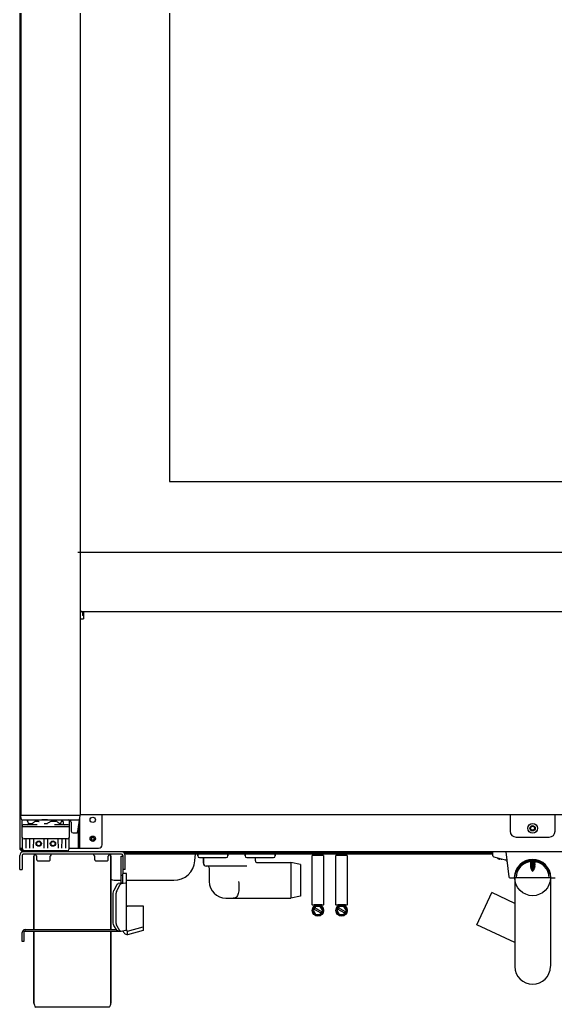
# Model space of a CAD drawing. Header units: millimetres. Extents: x 900 to 7803, y 2935 to 8583.
# Drawn here: x 4609 to 5061, y 4954 to 5789 of the extents above; entities that cross this region are included whole.
import ezdxf

# ---------------------------------------------------------------- set-up
doc = ezdxf.new("R2010")
doc.units = ezdxf.units.MM
doc.header["$LTSCALE"] = 676.148
doc.layers.get('0').update_dxf_attribs({"linetype": 'CONTINUOUS'})
for name, color, linetype in [('02___PRT_ALL_AXES', 7, 'CONTINUOUS'), ('ASSI', 7, 'CONTINUOUS'), ('GEOM', 7, 'CONTINUOUS')]:
    doc.layers.add(name, color=color, linetype=linetype)

msp = doc.modelspace()

# ---------------------------------------------------------------- linework, layer by layer
at = {"color": 7, "linetype": 'Continuous'}
for p, q in [((4609.52, 6751.53), (4609.52, 5116.53)), ((4659.52, 6583.53), (4659.52, 5116.53)), ((4735.02, 6584.53), (4735.02, 5398.53)), ((4735.02, 5398.53), (5342.02, 5398.53)), ((4659.52, 5291.03), (4660.02, 5291.03)), ((4660.07, 5289.23), (4659.52, 5289.23)), ((4661.02, 5288.53), (4661.02, 5287.73)), ((4609.52, 5116.53), (4659.52, 5116.53)), ((4609.57, 5113.51), (4609.52, 5116.33)), ((4657.59, 5102.82), (4659.49, 5116.3)), ((5022.52, 5117.03), (5022.52, 5103.03)), ((5060.52, 5103.03), (5060.52, 5117.03)), ((4610.85, 5088.1), (4610.52, 5107.03)), ((4610.57, 5112.53), (4658.09, 5112.53)), ((4615, 5111.67), (4615.02, 5111.65)), ((4615.01, 5111.66), (4615.01, 5111.67)), ((4615.02, 5111.65), (4615.07, 5111.55)), ((4615.07, 5111.55), (4615.13, 5111.38)), ((4615.13, 5111.38), (4615.17, 5111.28)), ((4615.17, 5111.28), (4615.28, 5110.97)), ((4615.28, 5110.98), (4615.46, 5110.54)), ((4615.46, 5110.55), (4615.6, 5110.24)), ((4615.6, 5110.23), (4615.81, 5109.91)), ((4615.77, 5109.97), (4615.77, 5109.53)), ((4616.57, 5109.53), (4618.51, 5109.53)), ((4621.28, 5111.53), (4623.57, 5111.53)), ((4623.57, 5111.53), (4623.99, 5111.5)), ((4623.99, 5111.5), (4624.58, 5111.32)), ((4624.58, 5111.32), (4624.99, 5111.11)), ((4629.05, 5109.53), (4630.84, 5109.53)), ((4630.84, 5109.53), (4631.34, 5109.57)), ((4633.93, 5111.03), (4634.36, 5111.28)), ((4634.36, 5111.28), (4634.99, 5111.48)), ((4634.99, 5111.48), (4635.47, 5111.53)), ((4635.47, 5111.53), (4636.19, 5111.53)), ((4642.46, 5109.53), (4642.86, 5109.62)), ((4643.44, 5110.24), (4643.58, 5110.54)), ((4643.87, 5111.28), (4643.9, 5111.38)), ((4643.9, 5111.38), (4643.97, 5111.55)), ((4643.97, 5111.55), (4644.02, 5111.65)), ((4644.02, 5111.65), (4644.03, 5111.67)), ((4645.27, 5111.03), (4645.27, 5109.53)), ((4650.19, 5088.1), (4650.52, 5107.03)), ((4651.86, 5110.57), (4651.99, 5103.01)), ((4653.49, 5101.53), (4656.11, 5101.53)), ((5027.52, 5098.03), (5055.52, 5098.03)), ((4648.86, 5096.53), (4612.18, 5096.53)), ((4613.71, 5096.04), (4613.58, 5088.78)), ((4617.15, 5088.78), (4617.03, 5096.04)), ((4620.01, 5096.04), (4619.88, 5088.78)), ((4629.15, 5088.78), (4629.03, 5096.04)), ((4632.01, 5096.04), (4631.88, 5088.78)), ((4641.15, 5088.78), (4641.03, 5096.04)), ((4644.01, 5096.04), (4643.88, 5088.78)), ((4647.45, 5088.78), (4647.33, 5096.04)), ((4648.68, 5086.53), (4612.35, 5086.53)), ((4622.07, 5082.69), (4622.07, 5083.53)), ((4634.97, 5082.69), (4634.97, 5083.53)), ((4671.07, 5082.69), (4671.07, 5083.53)), ((4683.97, 5082.69), (4683.97, 5083.53)), ((4855.52, 5040.68), (4855.52, 5082.38)), ((4864.87, 5082.53), (4855.67, 5082.53)), ((4865.02, 5082.38), (4865.02, 5040.68)), ((4875.52, 5040.68), (4875.52, 5082.38)), ((4884.87, 5082.53), (4875.67, 5082.53)), ((4885.02, 5082.38), (4885.02, 5040.68)), ((5012.22, 5080.05), (5012.22, 5080.09)), ((5013.59, 5079.53), (5013.61, 5079.53)), ((5014.02, 5079.54), (5014.02, 5079.92)), ((5015.02, 5079.66), (5015.02, 5079.54)), ((5015.45, 5079.53), (5015.48, 5079.53)), ((4857.06, 5040.53), (4855.67, 5040.53)), ((4858.27, 5039.5), (4856.27, 5036.03)), ((4863.48, 5040.92), (4857.06, 5040.92)), ((4857.06, 5040.92), (4857.06, 5039.53)), ((4862.27, 5039.5), (4858.27, 5039.5)), ((4864.27, 5036.03), (4862.27, 5039.5)), ((4863.48, 5039.53), (4863.48, 5040.92)), ((4864.87, 5040.53), (4863.48, 5040.53)), ((4877.06, 5040.53), (4875.67, 5040.53)), ((4878.27, 5039.5), (4876.27, 5036.03)), ((4883.48, 5040.92), (4877.06, 5040.92)), ((4877.06, 5040.92), (4877.06, 5039.53)), ((4882.27, 5039.5), (4878.27, 5039.5)), ((4884.27, 5036.03), (4882.27, 5039.5)), ((4883.48, 5039.53), (4883.48, 5040.92)), ((4884.87, 5040.53), (4883.48, 5040.53)), ((4856.27, 5036.03), (4858.27, 5032.57)), ((4862.92, 5033.69), (4856.92, 5037.16)), ((4863.62, 5034.91), (4857.62, 5038.37)), ((4858.27, 5032.57), (4862.27, 5032.57)), ((4862.27, 5032.57), (4864.27, 5036.03)), ((4876.27, 5036.03), (4878.27, 5032.57)), ((4882.92, 5033.69), (4876.92, 5037.16)), ((4883.62, 5034.91), (4877.62, 5038.37)), ((4878.27, 5032.57), (4882.27, 5032.57)), ((4882.27, 5032.57), (4884.27, 5036.03))]:
    msp.add_line(p, q, dxfattribs=at)
at = {"color": 2}
msp.add_line((5420.65, 5338.53), (4657.42, 5338.53), dxfattribs=at)
at = {"linetype": 'Continuous'}
msp.add_line((4610.52, 5088.63), (4610.52, 5087.53), dxfattribs=at)
at = {"color": 7, "linetype": 'Continuous'}
for points in [[(4615.81, 5109.91), (4616.17, 5109.62), (4616.57, 5109.53)], [(4631.34, 5109.57), (4632.04, 5109.79), (4632.5, 5110.04)], [(4632.5, 5110.04), (4632.92, 5110.33), (4633.51, 5110.73), (4633.93, 5111.03)], [(4642.86, 5109.62), (4643.22, 5109.9), (4643.44, 5110.23)], [(4643.58, 5110.54), (4643.75, 5110.97), (4643.87, 5111.28)], [(4657.55, 5102.63), (4657.57, 5102.68), (4657.59, 5102.82)]]:
    msp.add_lwpolyline(points, dxfattribs=at)
for centre, radius in [((4860.27, 5036.03), 4.75), ((4860.27, 5036.03), 4.5), ((4880.27, 5036.03), 4.75), ((4880.27, 5036.03), 4.5)]:
    msp.add_circle(centre, radius, dxfattribs=at)
for centre, radius, start, end in [((4609.72, 5116.33), 0.2, 90.01942, 180.99966), ((4659.29, 5116.33), 0.2, 352, 90.00003), ((4610.57, 5113.53), 1, 181, 270), ((4615.27, 5112.32), 0.5, 157.48891, 180), ((4615.27, 5112.03), 0.5, 181.90388, 243.23854), ((4643.77, 5112.03), 0.5, 296.76044, 358.096), ((4643.77, 5112.32), 0.5, 0, 22.50109), ((4649.86, 5110.53), 2, 1, 90.00026), ((4658.09, 5113.53), 1, 270.00261, 352.00036), ((4612.18, 5098.03), 1.5, 181, 270), ((4648.86, 5098.03), 1.5, 270, 359), ((4653.49, 5103.03), 1.5, 181, 270), ((4656.11, 5103.03), 1.5, 270.00054, 335.8023), ((5027.52, 5103.03), 5, 180, 270), ((5055.52, 5103.03), 5, 270, 360), ((4614.21, 5096.03), 0.5, 90, 179.00001), ((4616.53, 5096.03), 0.5, 1, 90), ((4620.51, 5096.03), 0.5, 90, 179.00001), ((4628.53, 5096.03), 0.5, 1, 90), ((4632.51, 5096.03), 0.5, 90, 179.00001), ((4640.53, 5096.03), 0.5, 1, 90), ((4644.51, 5096.03), 0.5, 90, 179.00001), ((4646.83, 5096.03), 0.5, 1, 90), ((4855.67, 5082.38), 0.15, 90, 180), ((4864.87, 5082.38), 0.15, 0, 90), ((4875.67, 5082.38), 0.15, 90, 180), ((4884.87, 5082.38), 0.15, 0, 90), ((5014.72, 5084.15), 4.8, 228.37979, 238.62729), ((5014.71, 5084.14), 4.75, 238.46592, 241.0313), ((5014.7, 5084.13), 4.75, 241.03163, 241.99262), ((5014.7, 5084.13), 4.75, 241.99259, 243.31875), ((5014.7, 5084.13), 4.74, 243.3188, 244.45978), ((5014.7, 5084.13), 4.74, 244.45979, 245.42782), ((5014.7, 5084.12), 4.73, 245.4278, 246.68253), ((5014.69, 5084.12), 4.73, 246.68262, 247.45262), ((5014.69, 5084.11), 4.72, 247.45244, 248.99746), ((5014.69, 5084.1), 4.72, 248.99774, 249.4819), ((5014.68, 5084.09), 4.7, 249.48126, 251.53441), ((5014.68, 5084.07), 4.68, 251.53495, 252.62273), ((5014.67, 5084.06), 4.67, 252.62279, 253.60512), ((5014.67, 5084.03), 4.64, 253.60363, 255.68242), ((5013.77, 5081.53), 2.01, 262.72591, 264.7415), ((5013.77, 5081.49), 1.97, 265.39839, 266.78335), ((5013.77, 5081.48), 1.96, 266.78408, 267.62353), ((5013.77, 5081.47), 1.96, 267.62334, 268.84551), ((5013.77, 5081.47), 1.95, 268.84585, 270.92584), ((5013.77, 5081.47), 1.95, 270.92609, 271.9964), ((5013.77, 5081.48), 1.96, 271.9964, 273.02281), ((5013.77, 5081.49), 1.97, 273.02327, 274.28605), ((5013.77, 5081.5), 1.98, 274.28564, 275.13722), ((5013.76, 5081.52), 2.01, 275.14015, 277.27441), ((5015.27, 5081.52), 2.01, 262.72561, 264.85983), ((5015.27, 5081.5), 1.98, 264.86273, 265.7144), ((5015.27, 5081.49), 1.97, 265.71401, 266.97666), ((5015.27, 5081.48), 1.96, 266.97713, 268.00368), ((5015.27, 5081.47), 1.95, 268.00368, 269.07383), ((5015.27, 5081.47), 1.95, 269.07408, 271.15408), ((5015.27, 5081.47), 1.95, 271.15443, 272.37672), ((5015.27, 5081.48), 1.96, 272.37651, 273.21588), ((5015.27, 5081.49), 1.97, 273.21662, 274.60163), ((5015.27, 5081.5), 1.98, 274.60089, 275.25577), ((4855.67, 5040.68), 0.15, 180, 270), ((4864.87, 5040.68), 0.15, 270, 360), ((4875.67, 5040.68), 0.15, 180, 270), ((4884.87, 5040.68), 0.15, 270, 360)]:
    msp.add_arc(centre, radius, start, end, dxfattribs=at)
for centre, major_axis, start_param, end_param in [((4612.35, 5088.12), (-0.03, 1.59), 1.570796, 3.125156), ((4648.69, 5088.12), (0.03, 1.59), -3.125156, -1.570796)]:
    msp.add_ellipse(centre, major_axis=major_axis, ratio=0.941726, start_param=start_param, end_param=end_param, dxfattribs=at)
msp.add_open_spline([(4624.56, 5112.53), (4626.22, 5112.53), (4629.52, 5113.52), (4632.81, 5112.53), (4634.47, 5112.53)], degree=3, knots=[0, 0, 0, 0, 0.500004, 1, 1, 1, 1], dxfattribs=at)
at = {"layer": '02___PRT_ALL_AXES', "color": 7, "linetype": 'Continuous'}
for p, q in [((4614.77, 5112.03), (4614.77, 5112.32)), ((4644.27, 5112.03), (4644.27, 5112.32))]:
    msp.add_line(p, q, dxfattribs=at)
at = {"layer": 'ASSI', "color": 7, "linetype": 'Continuous'}
for p, q in [((4620.52, 5019.93), (4620.52, 5082.03)), ((4685.52, 5019.93), (4685.52, 5082.03)), ((4758.77, 5084.03), (4758.77, 5082.28)), ((4760.52, 5085.53), (4760.52, 5085.03)), ((4782.52, 5085.53), (4782.52, 5085.03)), ((4784.27, 5084.03), (4784.27, 5082.28)), ((4798.77, 5084.03), (4798.77, 5082.28)), ((4800.52, 5085.53), (4800.52, 5085.03)), ((4822.52, 5085.53), (4822.52, 5085.03)), ((4824.27, 5084.03), (4824.27, 5082.28)), ((4763.52, 5076.03), (4763.52, 5080.78)), ((4807.52, 5078.03), (4807.52, 5080.78)), ((5039.92, 5078.74), (5039.92, 5078.45)), ((5039.92, 5077.34), (5039.92, 5076.62)), ((5039.92, 5075.94), (5039.92, 5075.22)), ((5039.92, 5074.54), (5039.92, 5073.82)), ((5039.92, 5073.14), (5039.92, 5072.61)), ((5043.12, 5078.74), (5043.12, 5078.45)), ((5043.12, 5077.34), (5043.12, 5076.62)), ((5043.12, 5075.94), (5043.12, 5075.22)), ((5043.12, 5074.54), (5043.12, 5073.82)), ((5043.12, 5073.14), (5043.12, 5072.61)), ((4768.52, 5072.03), (4768.52, 5060.53)), ((4994.4, 5023.95), (5007.07, 5051.14)), ((5026.52, 5042.08), (5007.07, 5051.14)), ((5026.52, 5008.98), (4994.4, 5023.95)), ((4620.52, 4957.82), (4620.52, 5018.43)), ((4685.52, 4957.82), (4685.52, 5018.43)), ((4684.05, 4954.29), (4621.98, 4954.29))]:
    msp.add_line(p, q, dxfattribs=at)
for centre in [(4670.12, 5112.63), (5041.52, 5105.53), (4670.12, 5096.63)]:
    msp.add_circle(centre, 2.25, dxfattribs=at)
at = {"layer": 'ASSI', "linetype": 'Continuous'}
for centre, radius in [((5041.52, 5105.53), 1.65), ((4670.12, 5096.63), 2.1), ((4670.12, 5096.63), 1.25), ((4624.52, 5092.53), 1.75), ((4636.52, 5092.53), 1.75)]:
    msp.add_circle(centre, radius, dxfattribs=at)
at = {"layer": 'ASSI', "color": 7, "linetype": 'Continuous'}
for centre, radius, start, end in [((5014.72, 5084.15), 4.8, 228.17912, 238.62729), ((4625.52, 4957.82), 5, 180, 225), ((4680.52, 4957.82), 5, 315, 360)]:
    msp.add_arc(centre, radius, start, end, dxfattribs=at)
at = {"layer": 'GEOM', "linetype": 'Continuous'}
for p, q in [((4608.52, 6750.93), (4608.52, 5088.63)), ((4659.77, 5282.53), (4662.27, 5282.53)), ((4659.77, 5117.03), (4659.77, 5282.53)), ((4662.27, 5286.23), (4661.42, 5286.23)), ((4662.27, 5285.23), (4661.42, 5285.23)), ((4662.27, 5288.53), (4662.27, 5282.53)), ((4659.77, 5117.03), (5417.27, 5117.03)), ((4658.12, 5088.63), (4658.12, 5106.57)), ((4608.52, 5088.63), (4610.84, 5088.63)), ((4608.52, 5070.53), (4608.52, 5082.53)), ((4610.52, 5087.53), (4610.52, 5085.53)), ((5472.52, 5085.53), (4610.52, 5085.53)), ((4650.2, 5088.63), (4658.12, 5088.63)), ((4697.06, 5084.03), (5008.02, 5084.03)), ((4697.52, 5070.53), (4697.52, 5082.53)), ((4695.52, 5078.93), (4695.52, 5067.78)), ((4695.52, 5059.51), (4695.52, 5067.36)), ((4690.39, 5057.63), (4687.96, 5052.96)), ((4695.34, 5059.43), (4691.61, 5058.73)), ((4687.46, 5025.24), (4687.46, 5050.77)), ((4690.39, 5019.49), (4687.96, 5023.23)), ((4612.02, 5017.43), (4612.02, 5009.93)), ((4613.02, 5018.43), (4693.02, 5018.43)), ((4712.74, 5019.25), (4699.52, 5015.5))]:
    msp.add_line(p, q, dxfattribs=at)
at = {"layer": 'GEOM', "color": 7, "linetype": 'Continuous'}
for p, q in [((4661.02, 5288.53), (5416.02, 5288.53)), ((4661.42, 5287.73), (4662.27, 5287.73)), ((4661.42, 5287.73), (4661.42, 5286.23)), ((4661.42, 5286.03), (4661.42, 5285.23)), ((4659.52, 5208.63), (4659.77, 5208.63)), ((4659.77, 5177.78), (4659.52, 5177.78)), ((4659.77, 5117.78), (4659.52, 5117.78)), ((4678.12, 5091.63), (4678.12, 5117.03)), ((4610.52, 5107.03), (4610.54, 5112.53)), ((4610.52, 5107.03), (4650.52, 5107.03)), ((4623.3, 5108.53), (4611.52, 5108.53)), ((4617.89, 5109.53), (4618.98, 5109.53)), ((4619.18, 5109.56), (4618.98, 5109.53)), ((4619.49, 5109.72), (4619.18, 5109.56)), ((4619.69, 5109.89), (4619.49, 5109.72)), ((4622.16, 5111.53), (4621.69, 5111.47)), ((4629.26, 5109.53), (4631.99, 5109.53)), ((4636.19, 5111.53), (4638.88, 5111.53)), ((4649.52, 5108.53), (4637.74, 5108.53)), ((4640.47, 5110.72), (4640.09, 5111.07)), ((4641.54, 5109.73), (4641.35, 5109.89)), ((4643.53, 5109.53), (4642.06, 5109.53)), ((4643.96, 5111.53), (4644.77, 5111.53)), ((4650.52, 5107.03), (4650.5, 5112.41)), ((4659.12, 5088.63), (4659.12, 5113.69)), ((4610.52, 5082.53), (4610.52, 5070.53)), ((4694.52, 5083.53), (4611.52, 5083.53)), ((4620.52, 5082.03), (4620.52, 5019.93)), ((4622.07, 5082.69), (4622.07, 5083.53)), ((4622.75, 5082.13), (4622.76, 5082.12)), ((4622.82, 5078.76), (4622.82, 5081.87)), ((4634.21, 5078.76), (4634.21, 5081.87)), ((4634.48, 5082.32), (4634.51, 5082.33)), ((4634.51, 5082.33), (4634.52, 5082.34)), ((4634.52, 5082.34), (4634.82, 5082.46)), ((4634.97, 5082.69), (4634.97, 5083.53)), ((4658.12, 5088.63), (4675.12, 5088.63)), ((4671.07, 5082.69), (4671.07, 5083.53)), ((4671.75, 5082.13), (4671.76, 5082.12)), ((4671.82, 5078.76), (4671.82, 5081.87)), ((4683.21, 5078.76), (4683.21, 5081.87)), ((4683.48, 5082.32), (4683.51, 5082.33)), ((4683.51, 5082.33), (4683.52, 5082.34)), ((4683.52, 5082.34), (4683.82, 5082.46)), ((4683.97, 5082.69), (4683.97, 5083.53)), ((4685.52, 5082.03), (4685.52, 5019.93)), ((4694.02, 5081.93), (4695.52, 5081.93)), ((4694.02, 5059.19), (4694.02, 5081.93)), ((4695.52, 5082.53), (4695.52, 5078.93)), ((4696.07, 5085.03), (5008.02, 5085.03)), ((4705.52, 5085.03), (4705.52, 5084.03)), ((4756.46, 5077.96), (4756.99, 5084.03)), ((4758.77, 5082.28), (4758.77, 5084.03)), ((4784.27, 5082.28), (4784.27, 5084.03)), ((4798.77, 5082.28), (4798.77, 5084.03)), ((4824.27, 5082.28), (4824.27, 5084.03)), ((5008.02, 5082.3), (5008.02, 5085.53)), ((5008.76, 5081.33), (5018.52, 5078.72)), ((5019.02, 5085.53), (5021.42, 5064.42)), ((4623.57, 5077.9), (4622.9, 5078.58)), ((4633.29, 5077.83), (4623.75, 5077.83)), ((4633.47, 5077.9), (4634.14, 5078.58)), ((4672.57, 5077.9), (4671.9, 5078.58)), ((4682.29, 5077.83), (4672.75, 5077.83)), ((4682.47, 5077.9), (4683.14, 5078.58)), ((4760.27, 5080.78), (4782.77, 5080.78)), ((4763.52, 5080.78), (4763.52, 5076.03)), ((4800.29, 5073.53), (4766.02, 5073.53)), ((4800.27, 5080.78), (4822.77, 5080.78)), ((4807.52, 5078.03), (4807.52, 5080.78)), ((4809.02, 5076.53), (4837.52, 5076.53)), ((4845.52, 5074.78), (4837.52, 5076.53)), ((4837.52, 5076.53), (4837.52, 5046.53)), ((4845.52, 5074.78), (4845.52, 5048.28)), ((5039.92, 5076.62), (5039.42, 5076.33)), ((5039.42, 5076.33), (5043.62, 5076.33)), ((5039.42, 5076.33), (5039.42, 5076.23)), ((5039.42, 5076.23), (5043.62, 5076.23)), ((5039.42, 5076.23), (5039.92, 5075.94)), ((5039.92, 5075.22), (5039.42, 5074.93)), ((5039.42, 5074.93), (5043.62, 5074.93)), ((5039.42, 5074.93), (5039.42, 5074.83)), ((5039.42, 5074.83), (5043.62, 5074.83)), ((5039.42, 5074.83), (5039.92, 5074.54)), ((5039.92, 5073.82), (5039.42, 5073.53)), ((5039.42, 5073.53), (5043.62, 5073.53)), ((5039.42, 5073.53), (5039.42, 5073.43)), ((5039.42, 5073.43), (5043.62, 5073.43)), ((5039.42, 5073.43), (5039.92, 5073.14)), ((5039.62, 5078.91), (5039.92, 5078.74)), ((5043.12, 5078.74), (5039.92, 5078.74)), ((5043.12, 5077.34), (5039.92, 5077.34)), ((5043.12, 5076.62), (5039.92, 5076.62)), ((5043.12, 5075.94), (5039.92, 5075.94)), ((5043.12, 5075.22), (5039.92, 5075.22)), ((5043.12, 5074.54), (5039.92, 5074.54)), ((5043.12, 5073.82), (5039.92, 5073.82)), ((5043.12, 5073.14), (5039.92, 5073.14)), ((5043.42, 5078.91), (5043.12, 5078.74)), ((5043.12, 5076.62), (5043.62, 5076.33)), ((5043.62, 5076.23), (5043.12, 5075.94)), ((5043.12, 5075.22), (5043.62, 5074.93)), ((5043.62, 5074.83), (5043.12, 5074.54)), ((5043.12, 5073.82), (5043.62, 5073.53)), ((5043.62, 5073.43), (5043.12, 5073.14)), ((5043.62, 5076.33), (5043.62, 5076.23)), ((5043.62, 5074.93), (5043.62, 5074.83)), ((5043.62, 5073.53), (5043.62, 5073.43)), ((4608.52, 5070.53), (4610.52, 5070.53)), ((4694.02, 5065.93), (4695.52, 5065.93)), ((4697.52, 5070.53), (4695.52, 5070.53)), ((4698.52, 5067.36), (4695.52, 5067.36)), ((4698.52, 5019.63), (4698.52, 5067.36)), ((5039.99, 5072.29), (5039.71, 5072.13)), ((5039.71, 5072.13), (5043.32, 5072.13)), ((5039.71, 5072.13), (5039.71, 5072.03)), ((5039.71, 5072.03), (5043.32, 5072.03)), ((5040.18, 5071.76), (5039.71, 5072.03)), ((5039.92, 5072.61), (5039.96, 5072.35)), ((5039.96, 5072.35), (5039.99, 5072.29)), ((5039.99, 5072.29), (5043.05, 5072.29)), ((5042.86, 5071.76), (5040.18, 5071.76)), ((5040.18, 5071.76), (5040.51, 5070.84)), ((5040.51, 5070.84), (5040.32, 5070.73)), ((5040.32, 5070.73), (5042.71, 5070.73)), ((5040.32, 5070.73), (5040.32, 5070.63)), ((5040.32, 5070.63), (5042.71, 5070.63)), ((5040.66, 5070.44), (5040.32, 5070.63)), ((5040.51, 5070.84), (5042.52, 5070.84)), ((5042.38, 5070.44), (5040.66, 5070.44)), ((5040.66, 5070.44), (5040.91, 5069.76)), ((5042.38, 5070.44), (5042.13, 5069.76)), ((5042.71, 5070.63), (5042.38, 5070.44)), ((5042.86, 5071.76), (5042.52, 5070.84)), ((5042.71, 5070.73), (5042.52, 5070.84)), ((5042.71, 5070.73), (5042.71, 5070.63)), ((5043.32, 5072.03), (5042.86, 5071.76)), ((5043.07, 5072.35), (5043.05, 5072.29)), ((5043.32, 5072.13), (5043.05, 5072.29)), ((5043.12, 5072.61), (5043.07, 5072.35)), ((5043.32, 5072.13), (5043.32, 5072.03)), ((4692.85, 5057.4), (4690.42, 5052.74)), ((4691.07, 5061.53), (4694.02, 5061.53)), ((4697.79, 5059.21), (4694.07, 5058.5)), ((4698.52, 5061.53), (4738.52, 5061.53)), ((5022.41, 5063.53), (5025.53, 5063.53)), ((5056.52, 5063.53), (5026.52, 5063.53)), ((5026.52, 5063.53), (5026.52, 4989.07)), ((5056.52, 5063.53), (5056.52, 4989.07)), ((5057.51, 5063.53), (5060.63, 5063.53)), ((4689.91, 5025.01), (4689.91, 5050.54)), ((4845.52, 5048.28), (4837.52, 5046.53)), ((4698.91, 5039.84), (4699.09, 5039.72)), ((4698.91, 5039.76), (4699.09, 5039.65)), ((4699.09, 5039.72), (4699.3, 5039.65)), ((4699.09, 5039.65), (4699.3, 5039.58)), ((4713.02, 5039.63), (4699.16, 5039.63)), ((4699.3, 5039.65), (4699.52, 5039.63)), ((4699.3, 5039.58), (4699.52, 5039.56)), ((4713.02, 5019.41), (4713.02, 5039.63)), ((4782.52, 5046.53), (4837.52, 5046.53)), ((4690.42, 5023.01), (4692.85, 5019.26)), ((4610.52, 5009.93), (4610.52, 5017.43)), ((4613.02, 5019.93), (4690.11, 5019.93)), ((4613.02, 5018.43), (4613.02, 5019.93)), ((4620.52, 5018.43), (4620.52, 4957.82)), ((4685.52, 5018.43), (4685.52, 4957.82)), ((4690.52, 5019.35), (4690.52, 5018.43)), ((4693.79, 5018.61), (4691.33, 5018.83)), ((4693.79, 5018.61), (4694.07, 5018.62)), ((4694.07, 5018.62), (4697.79, 5019.32)), ((4699.52, 5018.47), (4712.74, 5022.22)), ((4699.52, 5015.5), (4699.52, 5018.8)), ((4612.02, 5009.93), (4610.52, 5009.93))]:
    msp.add_line(p, q, dxfattribs=at)
for points in [[(4620.95, 5111.07), (4620.55, 5110.71), (4620.05, 5110.24), (4619.69, 5109.89)], [(4621.69, 5111.47), (4621.21, 5111.26), (4620.95, 5111.07)], [(4640.09, 5111.07), (4639.82, 5111.27), (4639.35, 5111.47), (4638.88, 5111.53)], [(4641.35, 5109.89), (4640.98, 5110.25), (4640.47, 5110.72)], [(4642.06, 5109.53), (4641.85, 5109.57), (4641.54, 5109.73)], [(4622.22, 5082.46), (4622.53, 5082.33), (4622.55, 5082.32), (4622.57, 5082.31), (4622.59, 5082.3), (4622.61, 5082.28), (4622.63, 5082.27), (4622.65, 5082.25), (4622.67, 5082.23)], [(4622.55, 5082.32), (4622.57, 5082.31), (4622.59, 5082.3), (4622.61, 5082.29), (4622.63, 5082.27), (4622.64, 5082.26), (4622.66, 5082.24), (4622.68, 5082.22), (4622.7, 5082.2), (4622.72, 5082.18), (4622.73, 5082.16)], [(4622.67, 5082.23), (4622.69, 5082.21), (4622.71, 5082.19), (4622.73, 5082.16), (4622.75, 5082.13)], [(4634.28, 5082.12), (4634.3, 5082.16), (4634.33, 5082.19), (4634.35, 5082.22)], [(4634.3, 5082.15), (4634.32, 5082.18), (4634.34, 5082.2), (4634.36, 5082.23), (4634.39, 5082.25), (4634.41, 5082.27), (4634.44, 5082.29), (4634.46, 5082.31), (4634.49, 5082.32), (4634.51, 5082.33)], [(4634.35, 5082.22), (4634.38, 5082.24), (4634.4, 5082.27), (4634.43, 5082.28), (4634.45, 5082.3), (4634.48, 5082.32)], [(4671.22, 5082.46), (4671.53, 5082.33), (4671.55, 5082.32), (4671.57, 5082.31), (4671.59, 5082.3), (4671.61, 5082.28), (4671.63, 5082.27), (4671.65, 5082.25), (4671.67, 5082.23)], [(4671.55, 5082.32), (4671.57, 5082.31), (4671.59, 5082.3), (4671.61, 5082.29), (4671.63, 5082.27), (4671.64, 5082.26), (4671.66, 5082.24), (4671.68, 5082.22), (4671.7, 5082.2), (4671.72, 5082.18), (4671.73, 5082.16)], [(4671.67, 5082.23), (4671.69, 5082.21), (4671.71, 5082.19), (4671.73, 5082.16), (4671.75, 5082.13)], [(4683.28, 5082.12), (4683.3, 5082.16), (4683.33, 5082.19), (4683.35, 5082.22)], [(4683.3, 5082.15), (4683.32, 5082.18), (4683.34, 5082.2), (4683.36, 5082.23), (4683.39, 5082.25), (4683.41, 5082.27), (4683.44, 5082.29), (4683.46, 5082.31), (4683.49, 5082.32), (4683.51, 5082.33)], [(4683.35, 5082.22), (4683.38, 5082.24), (4683.4, 5082.27), (4683.43, 5082.28), (4683.45, 5082.3), (4683.48, 5082.32)]]:
    msp.add_lwpolyline(points, dxfattribs=at)
at = {"layer": 'GEOM', "linetype": 'Continuous'}
msp.add_lwpolyline([(4695.52, 5059.51), (4695.5, 5059.48), (4695.44, 5059.46), (4695.34, 5059.43)], dxfattribs=at)
at = {"layer": 'GEOM', "color": 7, "linetype": 'Continuous'}
for centre, radius in [((5041.52, 5105.53), 4.12), ((4624.52, 5092.53), 2.25), ((4636.52, 5092.53), 2.25), ((5041.52, 5063.53), 15)]:
    msp.add_circle(centre, radius, dxfattribs=at)
for centre, radius, start, end in [((4661.02, 5289.53), 1, 180, 270), ((4611.52, 5107.53), 1, 90, 179.8), ((4614.77, 5109.53), 1, 270.00009, 360), ((4644.77, 5111.03), 0.5, 0, 89.99968), ((4646.27, 5109.53), 1, 180, 269.99987), ((4649.52, 5107.53), 1, 0.2, 90), ((4675.12, 5091.63), 3, 270, 360), ((4610.52, 5088.63), 1, 180, 270), ((4611.52, 5082.53), 1, 90, 180), ((4622.52, 5082.03), 2, 130.80177, 180), ((4622.32, 5082.69), 0.25, 180, 246.10787), ((4628.52, 5096.69), 15.56, 246.10787, 247.30286), ((4622.32, 5081.87), 0.5, 0.00103, 67.30591), ((4634.71, 5081.87), 0.5, 112.69409, 179.99897), ((4634.72, 5082.69), 0.25, 293.89213, 360), ((4671.32, 5082.69), 0.25, 180, 246.10787), ((4677.52, 5096.69), 15.56, 246.10787, 247.30286), ((4671.32, 5081.87), 0.5, 0.00103, 67.30591), ((4683.71, 5081.87), 0.5, 112.69409, 179.99897), ((4683.72, 5082.69), 0.25, 293.89213, 360), ((4683.52, 5082.03), 2, 0, 49.19823), ((4694.52, 5082.53), 1, 0, 90), ((4760.27, 5082.28), 1.5, 180, 270), ((4782.77, 5082.28), 1.5, 270, 360), ((4800.27, 5082.28), 1.5, 180, 270), ((4822.77, 5082.28), 1.5, 270, 360), ((5009.02, 5082.3), 1, 180, 255), ((4623.07, 5078.76), 0.25, 179.99982, 224.99973), ((4623.75, 5078.08), 0.25, 225, 270), ((4633.29, 5078.08), 0.25, 270, 315), ((4633.96, 5078.76), 0.25, 315.00027, 0.00018), ((4672.07, 5078.76), 0.25, 179.99982, 224.99973), ((4672.75, 5078.08), 0.25, 225, 270), ((4682.29, 5078.08), 0.25, 270, 315), ((4682.96, 5078.76), 0.25, 315.00027, 0.00018), ((4738.52, 5079.53), 18, 269.99758, 355.00283), ((4766.02, 5076.03), 2.5, 180, 270), ((4767.02, 5072.03), 1.5, 0, 90), ((4809.02, 5078.03), 1.5, 179.9997, 270.00025), ((5018, 5076.79), 2, 6.48182, 74.99954), ((5041.52, 5063.53), 15.5, 1.79078, 178.20922), ((5041.52, 5063.53), 14, 0, 180), ((5022.41, 5064.53), 1, 186.48299, 269.99922), ((5040.67, 5072.61), 0.75, 180, 200), ((5041.52, 5069.98), 0.65, 200, 340), ((4691.06, 5079.53), 18, 252.0458, 270.00229), ((4782.52, 5060.53), 14, 180, 270), ((5025.53, 5064.03), 0.5, 270, 358.20922), ((5057.51, 5064.03), 0.5, 181.79078, 270), ((4699.6, 5040.6), 1.09, 198.43946, 214.33973), ((4788.52, 5059.25), 12.71, 269.99229, 270.73077), ((4613.02, 5017.43), 2.5, 90, 180), ((5041.52, 4988.7), 15, 180, 360)]:
    msp.add_arc(centre, radius, start, end, dxfattribs=at)
at = {"layer": 'GEOM', "linetype": 'Continuous'}
for centre, radius, start, end in [((4610.52, 5088.63), 2, 180, 270), ((4611.52, 5082.53), 3, 90, 180), ((4694.52, 5082.53), 3, 0, 90), ((4613.02, 5017.43), 1, 90, 180), ((4693.02, 5020.93), 2.5, 270, 290.72879)]:
    msp.add_arc(centre, radius, start, end, dxfattribs=at)
for points in [[(4690.39, 5057.63), (4690.65, 5058.11), (4691.07, 5058.63), (4691.61, 5058.73)], [(4687.46, 5050.77), (4687.46, 5051.52), (4687.61, 5052.3), (4687.96, 5052.96)], [(4687.96, 5023.23), (4687.59, 5023.81), (4687.46, 5024.55), (4687.46, 5025.24)], [(4691.33, 5018.83), (4690.95, 5018.87), (4690.6, 5019.17), (4690.39, 5019.49)]]:
    msp.add_open_spline(points, degree=3, dxfattribs=at)
at = {"layer": 'GEOM', "color": 7, "linetype": 'Continuous'}
for points in [[(4694.07, 5058.5), (4693.53, 5058.4), (4693.11, 5057.89), (4692.85, 5057.4)], [(4690.42, 5052.74), (4690.07, 5052.07), (4689.91, 5051.29), (4689.91, 5050.54)], [(4689.91, 5025.01), (4689.91, 5024.32), (4690.04, 5023.59), (4690.42, 5023.01)], [(4692.85, 5019.26), (4693.06, 5018.94), (4693.41, 5018.64), (4693.79, 5018.61)]]:
    msp.add_open_spline(points, degree=3, dxfattribs=at)
for points, knots in [([(4698.52, 5059.51), (4698.52, 5059.48), (4698.32, 5059.25), (4698.03, 5059.25), (4697.79, 5059.21)], [0, 0, 0, 0, 0.11541, 1, 1, 1, 1]), ([(4793.26, 5060.53), (4793.49, 5058.66), (4793.65, 5055.23), (4793.27, 5051.18), (4792.41, 5048.67), (4791.53, 5047.37), (4790.21, 5046.61), (4789.21, 5046.54), (4788.68, 5046.53)], [0, 0, 0, 0, 0.342229, 0.62433, 0.733037, 0.822085, 0.903494, 1, 1, 1, 1]), ([(4698.7, 5040.06), (4698.72, 5040.03), (4698.76, 5039.98), (4698.8, 5039.94), (4698.82, 5039.91)], [0, 0, 0, 0, 0.502896, 1, 1, 1, 1]), ([(4698.7, 5039.98), (4698.72, 5039.96), (4698.76, 5039.91), (4698.8, 5039.87), (4698.82, 5039.84)], [0, 0, 0, 0, 0.502627, 1, 1, 1, 1]), ([(4698.82, 5039.91), (4698.83, 5039.9), (4698.86, 5039.87), (4698.89, 5039.85), (4698.91, 5039.84)], [0, 0, 0, 0, 0.502632, 1, 1, 1, 1]), ([(4698.82, 5039.84), (4698.83, 5039.83), (4698.86, 5039.8), (4698.89, 5039.78), (4698.91, 5039.76)], [0, 0, 0, 0, 0.502556, 1, 1, 1, 1]), ([(4697.79, 5019.32), (4697.87, 5019.34), (4698, 5019.37), (4698.13, 5019.4), (4698.19, 5019.42)], [0, 0, 0, 0, 0.542077, 1, 1, 1, 1]), ([(4698.19, 5019.42), (4698.28, 5019.44), (4698.4, 5019.48), (4698.52, 5019.58), (4698.52, 5019.63)], [0, 0, 0, 0, 0.662316, 1, 1, 1, 1]), ([(4698.52, 5019.79), (4698.52, 5019.71), (4698.54, 5019.53), (4698.59, 5019.37), (4698.62, 5019.28)], [0, 0, 0, 0, 0.480618, 1, 1, 1, 1]), ([(4698.62, 5019.28), (4698.66, 5019.19), (4698.75, 5019.03), (4698.93, 5018.93), (4699.02, 5018.93)], [0, 0, 0, 0, 0.536397, 1, 1, 1, 1]), ([(4699.02, 5018.93), (4699.07, 5018.93), (4699.17, 5018.96), (4699.27, 5019.02), (4699.32, 5019.06)], [0, 0, 0, 0, 0.438582, 1, 1, 1, 1]), ([(4712.74, 5022.22), (4712.81, 5022.24), (4713.02, 5022.22), (4712.94, 5022.37), (4712.9, 5022.38)], [0, 0, 0, 0, 0.702663, 1, 1, 1, 1])]:
    msp.add_open_spline(points, degree=3, knots=knots, dxfattribs=at)
at = {"layer": 'GEOM', "linetype": 'Continuous'}
for points, knots in [([(4695.62, 5018.91), (4695.81, 5018.06), (4696.83, 5016.44), (4698.64, 5015.83), (4699.52, 5015.83)], [0, 0, 0, 0, 0.498705, 1, 1, 1, 1]), ([(4713.02, 5019.41), (4713.02, 5019.38), (4712.92, 5019.25), (4712.76, 5019.27), (4712.66, 5019.26)], [0, 0, 0, 0, 0.229229, 1, 1, 1, 1])]:
    msp.add_open_spline(points, degree=3, knots=knots, dxfattribs=at)

doc.saveas('drawing.dxf')
